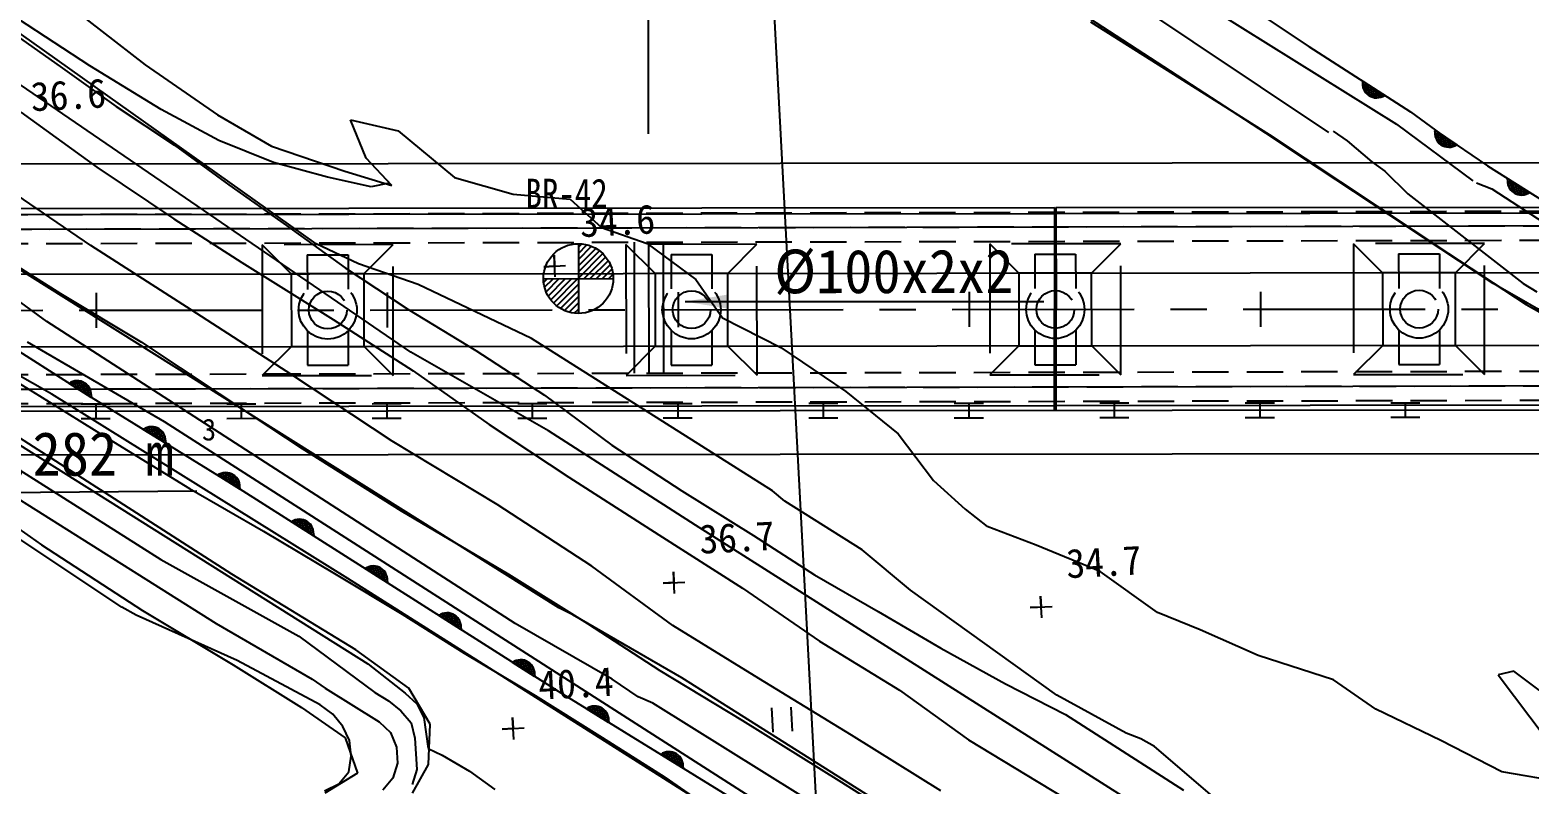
# Model space of a CAD drawing. Header units: millimetres. Extents: x 14054 to 14850, y 1103 to 1807.
# Drawn here: x 14611.8 to 14714.8, y 1450.7 to 1502.5 of the extents above; entities that cross this region are included whole.
import ezdxf
from ezdxf.enums import TextEntityAlignment as Align
from ezdxf.xclip import XClip

# ---------------------------------------------------------------- set-up
doc = ezdxf.new("R2010")
doc.units = ezdxf.units.MM
doc.header["$LTSCALE"] = 10
doc.header["$MEASUREMENT"] = 0
doc.header["$XCLIPFRAME"] = 2
for name, pattern in [('CENTER', [2, 1.25, -0.25, 0.25, -0.25]), ('DASHED2', [0.375, 0.25, -0.125]), ('HIDDEN', [0.375, 0.25, -0.125])]:
    doc.linetypes.add(name, pattern=pattern)
for name, color, linetype in [('TN-CABL', 4, 'Continuous'), ('TZ-BASE', 253, 'Continuous'), ('TZ-CABL', 4, 'Continuous')]:
    doc.layers.add(name, color=color, linetype=linetype)
doc.styles.get("Standard").update_dxf_attribs({"font": 'GulimChe.ttf'})
doc.linetypes.add('ZIGZAG', pattern='A,0.0001,-0.2,[131,ltypeshp.shx,S=0.2,R=0,X=-0.2,Y=0],-0.4,[131,ltypeshp.shx,S=0.2,R=180,X=0.2,Y=0],-0.2', length=0.8001)
doc.dimstyles.get("Standard").update_dxf_attribs({"dimtxt": 0.18, "dimasz": 0.18, "dimexe": 0.18, "dimexo": 0.0625, "dimgap": 0.09, "dimtad": 0, "dimtih": 1, "dimtoh": 1, "dimdec": 4, "dimzin": 0, "dimdsep": 46, "dimtxsty": 'Standard', "dimcen": 0.09, "dimadec": 0, "dimazin": 0, "dimtfac": 1, "dimtdec": 4, "dimtofl": 0, "dimtmove": 0, "dimatfit": 3, "dimfxl": 0, "dimtolj": 1, "dimtzin": 0, "dimarcsym": 0})

# ---------------------------------------------------------------- blocks, each defined once
blk = doc.blocks.new('JD-FJFJJ5GH')
at = {"layer": 'TZ-BASE'}
for p, q in [((520.49, 135.32), (539.07, -214.54)), ((382.52, 47.8, 39), (484.41, -16.7, 39)), ((525.3, 43.91, 37.09), (563.31, 18.55, 37.09)), ((495.08, 4.99, 35), (455.85, 32.88, 35)), ((540.71, 31.09, 36), (569.33, 13.22, 36)), ((414.49, 29.02, 40), (498.63, -23.89, 40)), ((541.74, 27.99, 35), (564.66, 12.64, 35)), ((560.82, 12.3, 35.2), (543.07, 23.86, 35.2)), ((477.42, 21.91, 32.76), (483.35, 17.29, 32.76)), ((479.53, 17.23, 34.8), (474.63, 20.43, 34.8)), ((548.31, 20.24, 36.85), (560.58, 12.5, 36.85)), ((501.6, -2.45, 36), (469.96, 19.21, 36)), ((474.38, 19.38, 35.16), (477.65, 17.07, 35.16)), ((563.31, 18.55, 36.75), (570.29, 14.06, 36.75)), ((477.65, 17.07, 35.16), (481.34, 14.43, 35.16)), ((484.43, 14.22, 34.8), (479.53, 17.23, 34.8)), ((483.35, 17.29, 32.76), (488.31, 13.85, 32.76)), ((567, 16.09, 36.75), (567.11, 16.11, 36.75)), ((567, 15.93, 36.75), (567.28, 15.99, 36.75)), ((567.01, 16.17, 36.75), (568.53, 15.19, 36.75)), ((567.15, 15.48, 36.75), (567.01, 16.12, 36.75)), ((567.02, 15.78, 36.75), (567.46, 15.88, 36.75)), ((567.07, 15.64, 36.75), (567.64, 15.76, 36.75)), ((567.13, 15.5, 36.75), (567.82, 15.65, 36.75)), ((567.35, 15.25, 36.75), (567.17, 16.07, 36.75)), ((567.23, 15.37, 36.75), (568, 15.54, 36.75)), ((567.53, 15.13, 36.75), (567.35, 15.95, 36.75)), ((567.7, 15.06, 36.75), (567.53, 15.84, 36.75)), ((567.86, 15.03, 36.75), (567.71, 15.72, 36.75)), ((568.01, 15.02, 36.75), (567.89, 15.61, 36.75)), ((568.16, 15.04, 36.75), (568.06, 15.49, 36.75)), ((511.76, -20.04, 37), (455.32, 15.4, 37)), ((567.36, 15.24, 36.75), (568.18, 15.42, 36.75)), ((567.53, 15.13, 36.75), (568.35, 15.31, 36.75)), ((567.81, 15.03, 36.75), (568.52, 15.19, 36.75)), ((568.31, 15.08, 36.75), (568.24, 15.38, 36.75)), ((568.45, 15.14, 36.75), (568.42, 15.26, 36.75)), ((474.79, 14.04, 36.2), (480.02, 10.26, 36.2)), ((481.34, 14.43, 35.16), (485.35, 11.78, 35.16)), ((488.4, 12.1, 34.8), (484.43, 14.22, 34.8)), ((488.31, 13.85, 32.76), (492.03, 11.71, 32.76)), ((498.52, 10.88, 32.76), (497.45, 13.52, 32.76)), ((497.45, 13.52, 32.76), (500.72, 12.75, 32.76)), ((570.29, 14.06, 36.75), (572.35, 12.56, 36.75)), ((500.72, 12.75, 32.76), (504.59, 9.55, 32.76)), ((560.58, 12.5, 36.85), (572.91, 4.33, 36.85)), ((564.99, 12.74, 35), (565.94, 12.06, 35)), ((569.33, 13.22, 36), (574.57, 9.33, 36)), ((571.96, 12.57, 36.75), (572.25, 12.63, 36.75)), ((572.1, 12.12, 36.75), (571.97, 12.76, 36.75)), ((571.97, 12.73, 36.75), (572.07, 12.75, 36.75)), ((571.98, 12.81, 36.75), (573.47, 11.8, 36.75)), ((571.98, 12.42, 36.75), (572.42, 12.51, 36.75)), ((572.02, 12.28, 36.75), (572.6, 12.39, 36.75)), ((572.29, 11.88, 36.75), (572.14, 12.7, 36.75)), ((572.47, 11.76, 36.75), (572.31, 12.58, 36.75)), ((572.35, 12.56, 36.75), (575.58, 10.36, 36.75)), ((572.64, 11.68, 36.75), (572.49, 12.46, 36.75)), ((485.35, 11.78, 35.16), (489.08, 9.04, 35.16)), ((492.15, 10.58, 34.8), (488.4, 12.1, 34.8)), ((492.03, 11.71, 32.76), (497.05, 9.99, 32.76)), ((562.82, 10.94, 36.75), (560.82, 12.3, 36.75)), ((565.94, 12.06, 35), (567.63, 10.62, 35)), ((572.08, 12.14, 36.75), (572.77, 12.27, 36.75)), ((572.18, 12, 36.75), (572.95, 12.15, 36.75)), ((572.3, 11.87, 36.75), (573.12, 12.03, 36.75)), ((572.47, 11.75, 36.75), (573.3, 11.91, 36.75)), ((572.8, 11.65, 36.75), (572.66, 12.34, 36.75)), ((572.75, 11.65, 36.75), (573.46, 11.79, 36.75)), ((572.95, 11.64, 36.75), (572.84, 12.23, 36.75)), ((573.1, 11.65, 36.75), (573.01, 12.11, 36.75)), ((573.25, 11.69, 36.75), (573.19, 11.99, 36.75)), ((573.39, 11.75, 36.75), (573.36, 11.87, 36.75)), ((495.86, 9.58, 34.8), (492.15, 10.58, 34.8)), ((500.3, 9, 32.76), (498.52, 10.88, 32.76)), ((575.98, 2.26, 36.75), (562.82, 10.94, 36.75)), ((567.63, 10.62, 35), (568.54, 9.98, 35)), ((575.58, 10.36, 36.75), (579.48, 7.9, 36.75)), ((479.61, 4.87, 36.68), (472.59, 9.67, 36.68)), ((480.02, 10.26, 36.2), (485.31, 6.7, 36.2)), ((498.88, 8.9, 34.8), (495.86, 9.58, 34.8)), ((497.05, 9.99, 32.76), (500.3, 9, 32.76)), ((504.59, 9.55, 32.76), (508.63, 8.4, 32.76)), ((568.54, 9.98, 35), (570.12, 8.42, 35)), ((576.96, 9.4, 36.75), (577.07, 9.42, 36.75)), ((576.96, 9.24, 36.75), (577.24, 9.31, 36.75)), ((576.97, 9.48, 36.75), (578.5, 8.52, 36.75)), ((577.11, 8.79, 36.75), (576.97, 9.43, 36.75)), ((577.32, 8.56, 36.75), (577.13, 9.38, 36.75)), ((489.08, 9.04, 35.16), (493.06, 6.24, 35.16)), ((500.11, 9.17, 34.8), (498.88, 8.9, 34.8)), ((508.63, 8.4, 32.76), (512.55, 8.07, 32.76)), ((570.12, 8.42, 35), (578.03, 2.27, 35)), ((574.84, 9.18, 36), (575.88, 8.77, 36)), ((575.88, 8.77, 36), (594.72, -3.48, 36)), ((576.98, 9.1, 36.75), (577.42, 9.2, 36.75)), ((577.03, 8.95, 36.75), (577.6, 9.08, 36.75)), ((577.1, 8.81, 36.75), (577.78, 8.97, 36.75)), ((577.19, 8.68, 36.75), (577.96, 8.86, 36.75)), ((577.5, 8.45, 36.75), (577.31, 9.27, 36.75)), ((577.32, 8.56, 36.75), (578.14, 8.74, 36.75)), ((577.67, 8.38, 36.75), (577.49, 9.15, 36.75)), ((577.5, 8.44, 36.75), (578.32, 8.63, 36.75)), ((577.83, 8.35, 36.75), (577.67, 9.04, 36.75)), ((577.78, 8.35, 36.75), (578.49, 8.51, 36.75)), ((577.98, 8.34, 36.75), (577.85, 8.93, 36.75)), ((578.13, 8.36, 36.75), (578.03, 8.81, 36.75)), ((578.28, 8.4, 36.75), (578.21, 8.7, 36.75)), ((578.42, 8.47, 36.75), (578.39, 8.59, 36.75)), ((470.93, 7.41), (545.83, 7.48)), ((512.55, 8.07, 32.76), (514.69, 6.11, 32.76)), ((545.83, 7.48), (545.84, 0.48)), ((545.93, 7.48), (599.86, 7.53)), ((545.93, 7.48), (545.94, 0.48)), ((469.63, 6.54, 38.99), (477.52, 1.58, 38.99)), ((470.93, 7.01), (545.83, 7.08)), ((485.31, 6.7, 36.2), (489.98, 3.71, 36.2)), ((493.06, 6.24, 35.16), (497.09, 3.34, 35.16)), ((545.93, 7.08), (599.86, 7.13)), ((514.69, 6.11, 32.76), (517.84, 5.01, 32.76)), ((486.49, 0.46, 36.68), (479.61, 4.87, 36.68)), ((498, 3.62, 35), (495.08, 4.99, 35)), ((511.52, 2.71, 34.61), (511.44, 4.21, 34.61)), ((511.44, 4.21, 34.61), (511.48, 3.46, 34.61)), ((513.11, 5), (513.12, 0.2)), ((513.11, 4.76), (513.34, 4.99)), ((513.11, 4.33), (513.7, 4.93)), ((513.11, 3.91), (514.02, 4.82)), ((513.11, 3.48), (514.31, 4.68)), ((513.11, 3.06), (514.56, 4.51)), ((513.11, 2.64), (514.79, 4.32)), ((517.84, 5.01, 32.76), (521.19, 2.53, 32.76)), ((572.91, 4.33, 36.85), (578.25, 0.82, 36.85)), ((489.98, 3.71, 36.2), (496.26, -0.21, 36.2)), ((497.09, 3.34, 35.16), (501.39, 0.5, 35.16)), ((502.1, 2.19, 35), (498, 3.62, 35)), ((510.73, 3.42, 34.61), (512.23, 3.5, 34.61)), ((511.48, 3.46, 34.61), (510.73, 3.42, 34.61)), ((513.5, 2.6), (514.99, 4.09)), ((513.93, 2.6), (515.17, 3.84)), ((514.35, 2.6), (515.31, 3.57)), ((514.77, 2.6), (515.42, 3.25)), ((399.95, 2.85), (599.93, 3.03)), ((509.9, -1.51, 35), (502.1, 2.19, 35)), ((510.71, 2.59), (515.51, 2.6)), ((510.73, 2.36), (510.96, 2.59)), ((510.79, 2), (511.38, 2.59)), ((510.9, 1.68), (511.8, 2.6)), ((511.04, 1.4), (512.23, 2.6)), ((511.21, 1.14), (512.65, 2.6)), ((511.4, 0.92), (513.08, 2.6)), ((511.63, 0.72), (513.12, 2.21)), ((515.2, 2.6), (515.5, 2.9)), ((521.19, 2.53, 32.76), (523.02, -0.1, 32.76)), ((594.59, -8.38, 36.75), (575.98, 2.26, 36.75)), ((578.03, 2.27, 35), (578.97, 1.7, 35)), ((479.36, -5.4, 38.99), (468.55, 1.49, 38.99)), ((476.58, -0.34, 38), (473.94, 1.58, 38)), ((477.52, 1.58, 38.99), (483.08, -1.78, 38.99)), ((480, -0.78), (480, 1.62)), ((500, -0.76), (500, 1.64)), ((511.88, 0.54), (513.12, 1.79)), ((512.16, 0.4), (513.12, 1.36)), ((520, -0.74), (520, 1.66)), ((540, -0.72), (540, 1.68)), ((560, -0.71), (560, 1.69)), ((493.42, -4.02, 36.68), (486.49, 0.46, 36.68)), ((501.39, 0.5, 35.16), (506.06, -2.35, 35.16)), ((512.47, 0.29), (513.12, 0.94)), ((512.82, 0.22), (513.12, 0.51)), ((545.84, -6.52), (545.84, 0.48)), ((545.94, -6.52), (545.94, 0.48)), ((578.25, 0.82, 36.85), (589, -5.22, 36.85)), ((454.91, -0.1, 38), (488.22, -21.11, 38)), ((508.77, -21.1, 38), (476.58, -0.34, 38)), ((496.26, -0.21, 36.2), (501.76, -3.73, 36.2)), ((523.02, -0.1, 32.76), (527.02, -2.14, 32.76)), ((399.95, -2.15), (599.94, -1.97)), ((484.67, -7.24, 39), (475.25, -1.76, 39)), ((483.08, -1.78, 38.99), (488.4, -5.3, 38.99)), ((526.46, -12, 35), (509.9, -1.51, 35)), ((476.93, -5.35, 40), (471.27, -2.14, 40)), ((471.6, -2.73, 37.98), (476.08, -5.45, 37.98)), ((511.06, -7.86, 36), (501.6, -2.45, 36)), ((506.06, -2.35, 35.16), (510.78, -5.42, 35.16)), ((527.02, -2.14, 32.76), (531.49, -5.15, 32.76)), ((500.31, -8.58, 36.68), (493.42, -4.02, 36.68)), ((501.76, -3.73, 36.2), (506.99, -7.43, 36.2)), ((479.63, -5.57, 38.99), (478.11, -4.6, 38.99)), ((478.83, -4.44, 38.99), (478.12, -4.6, 38.99)), ((478.19, -4.55, 38.99), (478.22, -4.67, 38.99)), ((479.11, -4.53, 38.99), (478.29, -4.71, 38.99)), ((478.33, -4.49, 38.99), (478.4, -4.78, 38.99)), ((479.29, -4.65, 38.99), (478.47, -4.83, 38.99)), ((478.48, -4.45, 38.99), (478.58, -4.9, 38.99)), ((478.63, -4.43, 38.99), (478.76, -5.01, 38.99)), ((479.41, -4.77, 38.99), (478.65, -4.94, 38.99)), ((478.78, -4.43, 38.99), (478.94, -5.13, 38.99)), ((479.51, -4.9, 38.99), (478.82, -5.05, 38.99)), ((478.94, -4.47, 38.99), (479.12, -5.24, 38.99)), ((479.58, -5.04, 38.99), (479, -5.17, 38.99)), ((479.11, -4.53, 38.99), (479.29, -5.35, 38.99)), ((479.29, -4.65, 38.99), (479.47, -5.47, 38.99)), ((479.5, -4.88, 38.99), (479.64, -5.52, 38.99)), ((531.49, -5.15, 32.76), (535.09, -8.08, 32.76)), ((470.94, -6.19), (545.84, -6.12)), ((476.08, -5.45, 37.98), (480.86, -8.44, 37.98)), ((497.26, -18.01, 40), (476.93, -5.35, 40)), ((478.94, -6.01), (480.94, -6.01)), ((479.62, -5.19, 38.99), (479.18, -5.28, 38.99)), ((479.64, -5.33, 38.99), (479.36, -5.4, 38.99)), ((489.82, -11.85, 38.99), (479.36, -5.4, 38.99)), ((479.64, -5.49, 38.99), (479.54, -5.51, 38.99)), ((479.94, -6.01), (479.94, -7.01)), ((488.4, -5.3, 38.99), (494.13, -9.08, 38.99)), ((488.94, -6.01), (490.94, -6)), ((489.94, -6), (489.94, -7)), ((498.94, -6), (500.94, -5.99)), ((499.94, -6), (499.94, -7)), ((508.94, -5.99), (510.94, -5.99)), ((509.94, -5.99), (509.94, -6.99)), ((510.78, -5.42, 35.16), (515.41, -8.85, 35.16)), ((518.94, -5.98), (520.94, -5.98)), ((519.94, -5.98), (519.94, -6.98)), ((528.94, -5.97), (530.94, -5.97)), ((529.94, -5.97), (529.94, -6.97)), ((538.94, -5.96), (540.94, -5.96)), ((539.94, -5.96), (539.94, -6.96)), ((545.94, -6.12), (599.87, -6.07)), ((548.94, -5.95), (550.94, -5.95)), ((549.94, -5.95), (549.94, -6.95)), ((558.94, -5.94), (560.94, -5.94)), ((559.94, -5.94), (559.94, -6.94)), ((568.94, -5.93), (570.94, -5.93)), ((569.94, -5.93), (569.94, -6.93)), ((429.94, -6.56), (689.98, -6.32)), ((478.94, -7.01), (480.94, -7.01)), ((488.94, -7.01), (490.94, -7)), ((498.94, -7), (500.94, -6.99)), ((508.94, -6.99), (510.94, -6.99)), ((518.94, -6.98), (520.94, -6.98)), ((528.94, -6.97), (530.94, -6.97)), ((538.94, -6.96), (540.94, -6.96)), ((548.94, -6.95), (550.94, -6.95)), ((558.94, -6.94), (560.94, -6.94)), ((568.94, -6.93), (570.94, -6.93)), ((489.3, -17.71, 38.17), (473.14, -7.37, 38.17)), ((484.74, -8.72, 38.99), (483.21, -7.77, 38.99)), ((483.92, -7.6, 38.99), (483.22, -7.76, 38.99)), ((483.29, -7.72, 38.99), (483.32, -7.84, 38.99)), ((484.2, -7.69, 38.99), (483.38, -7.88, 38.99)), ((483.43, -7.65, 38.99), (483.5, -7.95, 38.99)), ((484.38, -7.8, 38.99), (483.56, -7.99, 38.99)), ((483.57, -7.61, 38.99), (483.68, -8.06, 38.99)), ((483.72, -7.59, 38.99), (483.86, -8.17, 38.99)), ((484.51, -7.92, 38.99), (483.75, -8.1, 38.99)), ((483.88, -7.59, 38.99), (484.04, -8.28, 38.99)), ((484.61, -8.05, 38.99), (483.93, -8.21, 38.99)), ((484.04, -7.62, 38.99), (484.22, -8.39, 38.99)), ((484.68, -8.19, 38.99), (484.11, -8.32, 38.99)), ((484.21, -7.69, 38.99), (484.4, -8.51, 38.99)), ((484.39, -7.8, 38.99), (484.58, -8.62, 38.99)), ((484.6, -8.03, 38.99), (484.75, -8.67, 38.99)), ((545.66, -46.29, 39), (484.67, -7.24, 39)), ((506.99, -7.43, 36.2), (512.46, -11.05, 36.2)), ((521.16, -14.34, 36), (511.06, -7.86, 36)), ((535.09, -8.08, 32.76), (537.52, -11.27, 32.76)), ((480.86, -8.44, 37.98), (486.39, -11.84, 37.98)), ((484.73, -8.33, 38.99), (484.29, -8.44, 38.99)), ((484.75, -8.48, 38.99), (484.47, -8.55, 38.99)), ((484.75, -8.63, 38.99), (484.65, -8.66, 38.99)), ((494.13, -9.08, 38.99), (500.93, -13.36, 38.99)), ((507.52, -12.94, 36.68), (500.31, -8.58, 36.68)), ((515.41, -8.85, 35.16), (520.21, -11.98, 35.16)), ((469.08, -10.69, 36.98), (476.22, -15.7, 36.98)), ((489.03, -10.75, 38.99), (488.32, -10.91, 38.99)), ((489.85, -11.87, 38.99), (488.32, -10.92, 38.99)), ((488.4, -10.87, 38.99), (488.42, -10.99, 38.99)), ((489.31, -10.84, 38.99), (488.49, -11.03, 38.99)), ((488.53, -10.8, 38.99), (488.6, -11.1, 38.99)), ((489.49, -10.95, 38.99), (488.67, -11.14, 38.99)), ((488.68, -10.76, 38.99), (488.78, -11.21, 38.99)), ((488.83, -10.74, 38.99), (488.96, -11.32, 38.99)), ((489.62, -11.07, 38.99), (488.85, -11.25, 38.99)), ((488.98, -10.74, 38.99), (489.15, -11.43, 38.99)), ((489.71, -11.2, 38.99), (489.03, -11.36, 38.99)), ((489.14, -10.77, 38.99), (489.33, -11.54, 38.99)), ((489.31, -10.84, 38.99), (489.51, -11.66, 38.99)), ((489.49, -10.95, 38.99), (489.69, -11.77, 38.99)), ((489.7, -11.18, 38.99), (489.85, -11.82, 38.99)), ((512.46, -11.05, 36.2), (518.63, -15.02, 36.2)), ((537.52, -11.27, 32.76), (539.7, -13.26, 32.76)), ((486.39, -11.84, 37.98), (491.46, -14.77, 37.98)), ((489.78, -11.34, 38.99), (489.21, -11.47, 38.99)), ((489.83, -11.48, 38.99), (489.39, -11.59, 38.99)), ((489.86, -11.63, 38.99), (489.57, -11.7, 38.99)), ((489.86, -11.78, 38.99), (489.75, -11.81, 38.99)), ((502.2, -19.7, 38.99), (489.82, -11.85, 38.99)), ((520.21, -11.98, 35.16), (525.14, -15.06, 35.16)), ((527.3, -12.7, 35), (526.46, -12, 35)), ((500.93, -13.36, 38.99), (508.31, -17.71, 38.99)), ((514.03, -17.16, 36.68), (507.52, -12.94, 36.68)), ((532.61, -16.04, 35), (527.3, -12.7, 35)), ((539.7, -13.26, 32.76), (541.21, -14.44, 32.76)), ((494.91, -15.08, 38.99), (493.39, -14.12, 38.99)), ((494.11, -13.95, 38.99), (493.4, -14.11, 38.99)), ((493.47, -14.07, 38.99), (493.5, -14.19, 38.99)), ((494.39, -14.04, 38.99), (493.57, -14.23, 38.99)), ((493.61, -14, 38.99), (493.68, -14.3, 38.99)), ((494.57, -14.16, 38.99), (493.75, -14.34, 38.99)), ((493.76, -13.96, 38.99), (493.86, -14.41, 38.99)), ((493.91, -13.94, 38.99), (494.04, -14.53, 38.99)), ((494.69, -14.28, 38.99), (493.93, -14.45, 38.99)), ((494.06, -13.95, 38.99), (494.22, -14.64, 38.99)), ((494.79, -14.42, 38.99), (494.1, -14.57, 38.99)), ((494.22, -13.98, 38.99), (494.4, -14.75, 38.99)), ((494.39, -14.05, 38.99), (494.57, -14.87, 38.99)), ((494.57, -14.16, 38.99), (494.75, -14.98, 38.99)), ((494.78, -14.4, 38.99), (494.92, -15.03, 38.99)), ((555.45, -36.1, 36), (521.16, -14.34, 36)), ((481.74, -19.99, 37), (474.47, -15.14, 37)), ((491.46, -14.77, 37.98), (496.34, -17.68, 37.98)), ((494.86, -14.55, 38.99), (494.28, -14.68, 38.99)), ((494.9, -14.7, 38.99), (494.46, -14.8, 38.99)), ((494.92, -14.85, 38.99), (494.64, -14.91, 38.99)), ((494.92, -15, 38.99), (494.82, -15.02, 38.99)), ((518.63, -15.02, 36.2), (524.39, -18.69, 36.2)), ((525.14, -15.06, 35.16), (529.33, -17.77, 35.16)), ((544.57, -15.72, 36.85), (541.21, -14.44, 36.85)), ((476.22, -15.7, 36.98), (483.15, -20.21, 36.98)), ((535.94, -18.81, 35), (532.61, -16.04, 35)), ((548.98, -17.53, 36.85), (544.57, -15.72, 36.85)), ((484.41, -16.7, 39), (493.89, -21.97, 39)), ((499.98, -18.3, 38.99), (498.46, -17.33, 38.99)), ((499.17, -17.17, 38.99), (498.47, -17.33, 38.99)), ((498.54, -17.28, 38.99), (498.57, -17.4, 38.99)), ((499.45, -17.26, 38.99), (498.63, -17.44, 38.99)), ((498.68, -17.22, 38.99), (498.75, -17.51, 38.99)), ((499.63, -17.37, 38.99), (498.81, -17.56, 38.99)), ((498.82, -17.18, 38.99), (498.92, -17.63, 38.99)), ((498.97, -17.16, 38.99), (499.1, -17.74, 38.99)), ((499.76, -17.5, 38.99), (498.99, -17.67, 38.99)), ((499.13, -17.16, 38.99), (499.28, -17.85, 38.99)), ((499.29, -17.19, 38.99), (499.46, -17.97, 38.99)), ((499.46, -17.26, 38.99), (499.64, -18.08, 38.99)), ((499.64, -17.38, 38.99), (499.82, -18.2, 38.99)), ((519.6, -21.24, 36.68), (514.03, -17.16, 36.68)), ((497.81, -22.91, 38.17), (489.3, -17.71, 38.17)), ((496.34, -17.68, 37.98), (501, -20.47, 37.98)), ((534.2, -41.38, 40), (497.26, -18.01, 40)), ((499.85, -17.63, 38.99), (499.17, -17.78, 38.99)), ((499.92, -17.77, 38.99), (499.35, -17.9, 38.99)), ((499.97, -17.91, 38.99), (499.53, -18.01, 38.99)), ((499.99, -18.06, 38.99), (499.71, -18.12, 38.99)), ((499.84, -17.61, 38.99), (499.99, -18.25, 38.99)), ((499.99, -18.21, 38.99), (499.89, -18.24, 38.99)), ((508.31, -17.71, 38.99), (513.73, -21.11, 38.99)), ((518.93, -18.34, 36.68), (520.43, -18.26, 36.68)), ((519.68, -18.3, 36.68), (518.93, -18.34, 36.68)), ((519.72, -19.05, 36.68), (519.64, -17.55, 36.68)), ((519.64, -17.55, 36.68), (519.68, -18.3, 36.68)), ((529.33, -17.77, 35.16), (533.72, -20.29, 35.16)), ((552.9, -20.35, 36.85), (548.98, -17.53, 36.85)), ((524.39, -18.69, 36.2), (529.69, -22.32, 36.2)), ((545.99, -26.04, 35), (535.94, -18.81, 35)), ((544.95, -20.73, 34.67), (544.87, -19.23, 34.67)), ((544.87, -19.23, 34.67), (544.91, -19.98, 34.67)), ((482.71, -20.53, 37), (481.74, -19.99, 37)), ((489.65, -23.66, 37), (482.71, -20.53, 37)), ((483.15, -20.21, 36.98), (489.38, -23.96, 36.98)), ((501, -20.47, 37.98), (505.26, -23.14, 37.98)), ((511.74, -25.79, 38.99), (502.2, -19.7, 38.99)), ((505.04, -21.52, 38.99), (503.52, -20.55, 38.99)), ((504.24, -20.39, 38.99), (503.53, -20.54, 38.99)), ((503.6, -20.5, 38.99), (503.63, -20.62, 38.99)), ((504.52, -20.48, 38.99), (503.7, -20.66, 38.99)), ((503.74, -20.44, 38.99), (503.81, -20.73, 38.99)), ((504.7, -20.59, 38.99), (503.88, -20.77, 38.99)), ((503.89, -20.39, 38.99), (503.99, -20.85, 38.99)), ((504.04, -20.38, 38.99), (504.17, -20.96, 38.99)), ((504.19, -20.38, 38.99), (504.35, -21.07, 38.99)), ((504.35, -20.41, 38.99), (504.52, -21.19, 38.99)), ((504.52, -20.48, 38.99), (504.7, -21.3, 38.99)), ((504.7, -20.6, 38.99), (504.88, -21.42, 38.99)), ((512.73, -20.51, 37), (511.76, -20.04, 37)), ((520.21, -24.84, 37), (512.73, -20.51, 37)), ((533.72, -20.29, 35.16), (538.01, -22.81, 35.16)), ((544.16, -20.02, 34.67), (545.66, -19.94, 34.67)), ((544.91, -19.98, 34.67), (544.16, -20.02, 34.67)), ((555.85, -21.54, 36.85), (552.9, -20.35, 36.85)), ((488.22, -21.11, 38), (494.81, -24.94, 38)), ((504.82, -20.72, 38.99), (504.05, -20.89, 38.99)), ((504.92, -20.85, 38.99), (504.23, -21, 38.99)), ((504.99, -20.99, 38.99), (504.41, -21.12, 38.99)), ((505.03, -21.13, 38.99), (504.59, -21.23, 38.99)), ((505.05, -21.28, 38.99), (504.77, -21.35, 38.99)), ((504.91, -20.83, 38.99), (505.05, -21.47, 38.99)), ((505.05, -21.44, 38.99), (504.95, -21.46, 38.99)), ((515.43, -24.93, 38), (508.77, -21.1, 38)), ((513.73, -21.11, 38.99), (518.71, -24.34, 38.99)), ((525.51, -24.9, 36.68), (519.6, -21.24, 36.68)), ((559.83, -23.3, 36.85), (555.85, -21.54, 36.85)), ((493.89, -21.97, 39), (499.13, -25.85, 39)), ((529.69, -22.32, 36.2), (535.17, -25.69, 36.2)), ((495.36, -26.69, 37), (489.65, -23.66, 37)), ((501.46, -25.55, 38.17), (497.81, -22.91, 38.17)), ((505.26, -23.14, 37.98), (510.15, -26.05, 37.98)), ((509.29, -23.62, 38.99), (508.59, -23.77, 38.99)), ((509.58, -23.71, 38.99), (508.75, -23.89, 38.99)), ((508.8, -23.66, 38.99), (508.87, -23.96, 38.99)), ((508.95, -23.62, 38.99), (509.05, -24.07, 38.99)), ((509.1, -23.6, 38.99), (509.22, -24.19, 38.99)), ((509.25, -23.61, 38.99), (509.4, -24.3, 38.99)), ((509.41, -23.64, 38.99), (509.58, -24.42, 38.99)), ((509.58, -23.71, 38.99), (509.76, -24.53, 38.99)), ((538.01, -22.81, 35.16), (542.47, -25.25, 35.16)), ((565, -24.99, 36.85), (559.83, -23.3, 36.85)), ((489.38, -23.96, 36.98), (494.09, -26.88, 36.98)), ((498.63, -23.89, 40), (501.2, -25.89, 40)), ((510.1, -24.75, 38.99), (508.58, -23.78, 38.99)), ((508.66, -23.73, 38.99), (508.69, -23.85, 38.99)), ((509.75, -23.82, 38.99), (508.93, -24, 38.99)), ((509.88, -23.95, 38.99), (509.11, -24.12, 38.99)), ((509.98, -24.08, 38.99), (509.29, -24.23, 38.99)), ((510.04, -24.22, 38.99), (509.47, -24.34, 38.99)), ((510.09, -24.36, 38.99), (509.65, -24.46, 38.99)), ((509.76, -23.83, 38.99), (509.94, -24.64, 38.99)), ((510.11, -24.51, 38.99), (509.83, -24.57, 38.99)), ((509.96, -24.06, 38.99), (510.11, -24.7, 38.99)), ((510.11, -24.66, 38.99), (510.01, -24.69, 38.99)), ((518.71, -24.34, 38.99), (524.38, -27.77, 38.99)), ((577.4, -24.39, 36.85), (576.31, -24.63, 36.85)), ((576.31, -24.63, 36.85), (579.63, -29.02, 36.85)), ((581.4, -27.39, 36.85), (577.4, -24.39, 36.85)), ((494.81, -24.94, 38), (495.71, -25.55, 38)), ((495.71, -25.55, 38), (499.41, -27.87, 38)), ((502.92, -28.02, 38.17), (501.46, -25.55, 38.17)), ((517.23, -26.16, 38), (515.43, -24.93, 38)), ((554.49, -46.46, 37), (520.21, -24.84, 37)), ((531.89, -28.78, 36.68), (525.51, -24.9, 36.68)), ((535.17, -25.69, 36.2), (539.92, -29.11, 36.2)), ((542.47, -25.25, 35.16), (546.58, -27.36, 35.16)), ((567.92, -26.99, 36.85), (565, -24.99, 36.85)), ((496.23, -27.34, 37), (495.36, -26.69, 37)), ((499.13, -25.85, 39), (500.06, -26.43, 39)), ((500.06, -26.43, 39), (500.9, -27.12, 39)), ((501.2, -25.89, 40), (502, -26.62, 40)), ((502, -26.62, 40), (502.5, -27.58, 40)), ((510.15, -26.05, 37.98), (514.75, -28.94, 37.98)), ((523.39, -32.95, 38.99), (511.74, -25.79, 38.99)), ((514.37, -26.8, 38.99), (513.67, -26.97, 38.99)), ((514.17, -26.79, 38.99), (514.31, -27.37, 38.99)), ((514.33, -26.79, 38.99), (514.49, -27.48, 38.99)), ((518.23, -26.59, 38), (517.23, -26.16, 38)), ((577.52, -63.51, 38), (518.23, -26.59, 38)), ((550.75, -28.64, 35), (545.99, -26.04, 35)), ((494.09, -26.88, 36.98), (497.09, -28.96, 36.98)), ((496.93, -28.19, 37), (496.23, -27.34, 37)), ((500.9, -27.12, 39), (501.63, -27.93, 39)), ((502.5, -27.58, 40), (502.79, -29.71, 40)), ((508.67, -29.08, 40.37), (508.59, -27.58, 40.37)), ((508.59, -27.58, 40.37), (508.63, -28.33, 40.37)), ((515.19, -27.91, 38.99), (513.66, -26.97, 38.99)), ((513.74, -26.92, 38.99), (513.77, -27.04, 38.99)), ((514.65, -26.88, 38.99), (513.83, -27.08, 38.99)), ((513.88, -26.85, 38.99), (513.95, -27.15, 38.99)), ((514.02, -26.81, 38.99), (514.13, -27.26, 38.99)), ((514.83, -27, 38.99), (514.02, -27.19, 38.99)), ((514.96, -27.12, 38.99), (514.2, -27.3, 38.99)), ((515.06, -27.25, 38.99), (514.38, -27.41, 38.99)), ((514.49, -26.82, 38.99), (514.67, -27.59, 38.99)), ((515.13, -27.39, 38.99), (514.56, -27.52, 38.99)), ((514.66, -26.89, 38.99), (514.85, -27.7, 38.99)), ((515.18, -27.53, 38.99), (514.74, -27.64, 38.99)), ((514.84, -27, 38.99), (515.03, -27.82, 38.99)), ((515.2, -27.68, 38.99), (514.92, -27.75, 38.99)), ((515.05, -27.23, 38.99), (515.2, -27.87, 38.99)), ((524.38, -27.77, 38.99), (531, -31.91, 38.99)), ((526.5, -28.58, 36.96), (526.41, -26.91, 36.96)), ((527.72, -26.86, 36.96), (527.81, -28.51, 36.96)), ((546.58, -27.36, 35.28), (554.7, -32.57, 35.28)), ((572.39, -29.16, 36.85), (567.92, -26.99, 36.85)), ((497.39, -29.15, 37), (496.93, -28.19, 37)), ((499.41, -27.87, 38), (500.21, -28.6, 38)), ((500.21, -28.6, 38), (500.6, -29.61, 38)), ((501.63, -27.93, 39), (501.88, -28.98, 39)), ((502.8, -30.81, 38.17), (502.92, -28.02, 38.17)), ((507.88, -28.37, 40.37), (509.38, -28.29, 40.37)), ((508.63, -28.33, 40.37), (507.88, -28.37, 40.37)), ((515.2, -27.83, 38.99), (515.1, -27.86, 38.99)), ((538.02, -32.6, 36.68), (531.89, -28.78, 36.68)), ((551.77, -29.03, 35), (550.75, -28.64, 35)), ((497.09, -28.96, 36.98), (497.94, -31.4, 36.98)), ((497.5, -30.22, 37), (497.39, -29.15, 37)), ((500.6, -29.61, 38), (500.68, -30.71, 38)), ((501.88, -28.98, 39), (502, -31.15, 39)), ((502.79, -29.71, 40), (503.75, -30.17, 40)), ((514.75, -28.94, 37.98), (519.05, -31.68, 37.98)), ((539.92, -29.11, 36.2), (544.69, -31.99, 36.2)), ((552.71, -29.57, 35), (551.77, -29.03, 35)), ((556.85, -33.11, 35), (552.71, -29.57, 35)), ((576.57, -31.31, 36.85), (572.39, -29.16, 36.85)), ((497.33, -31.3, 37), (497.5, -30.22, 37)), ((500.68, -30.71, 38), (500.36, -31.73, 38)), ((501.72, -32.78, 38.17), (502.8, -30.81, 38.17)), ((503.75, -30.17, 40), (505.62, -31.26, 40)), ((520.31, -31.05, 38.99), (518.77, -30.11, 38.99)), ((519.48, -29.94, 38.99), (518.78, -30.11, 38.99)), ((518.85, -30.06, 38.99), (518.88, -30.18, 38.99)), ((519.77, -30.02, 38.99), (518.95, -30.22, 38.99)), ((518.99, -29.99, 38.99), (519.06, -30.29, 38.99)), ((519.13, -29.95, 38.99), (519.24, -30.4, 38.99)), ((519.94, -30.14, 38.99), (519.13, -30.33, 38.99)), ((519.28, -29.93, 38.99), (519.42, -30.51, 38.99)), ((520.08, -30.26, 38.99), (519.31, -30.44, 38.99)), ((519.44, -29.93, 38.99), (519.6, -30.62, 38.99)), ((520.17, -30.39, 38.99), (519.49, -30.55, 38.99)), ((519.6, -29.96, 38.99), (519.78, -30.73, 38.99)), ((520.24, -30.53, 38.99), (519.67, -30.66, 38.99)), ((519.77, -30.03, 38.99), (519.96, -30.84, 38.99)), ((520.29, -30.67, 38.99), (519.85, -30.78, 38.99)), ((519.95, -30.14, 38.99), (520.15, -30.96, 38.99)), ((520.31, -30.82, 38.99), (520.03, -30.89, 38.99)), ((520.16, -30.37, 38.99), (520.31, -31.01, 38.99)), ((497.94, -31.4, 36.98), (495.68, -32.78, 36.98)), ((496.64, -32.14, 37), (497.33, -31.3, 37)), ((500.36, -31.73, 38), (499.67, -32.57, 38)), ((502, -31.15, 39), (501.68, -32.18, 39)), ((505.62, -31.26, 40), (507.38, -32.53, 40)), ((519.05, -31.68, 37.98), (523.51, -34.76, 37.98)), ((520.32, -30.97, 38.99), (520.21, -31, 38.99)), ((531, -31.91, 38.99), (537.28, -35.84, 38.99)), ((581.26, -32.11, 36.85), (576.57, -31.31, 36.85)), ((495.67, -32.6, 37), (496.64, -32.14, 37)), ((544.69, -31.99, 36.2), (547.01, -33.4, 36.2))]:
    blk.add_line(p, q, dxfattribs=at)
at = {"layer": 'TZ-BASE', "ltscale": 10}
for p, q in [((440.07, 10.45), (699.95, 10.68)), ((449.92, -9.54), (699.95, -9.32))]:
    blk.add_line(p, q, dxfattribs=at)
at = {"layer": 'TZ-BASE', "linetype": 'DASHED2', "ltscale": 3}
for p, q in [((500.38, 4.94), (491.38, 4.93)), ((493.38, 2.93), (491.38, 4.93)), ((491.38, 4.93), (491.39, -4.07)), ((494.48, 4.24), (497.28, 4.24)), ((494.48, 4.24), (494.49, 1.86)), ((497.28, 4.24), (497.29, 1.87)), ((498.38, 2.94), (500.38, 4.94)), ((500.39, -4.06), (500.38, 4.94)), ((525.38, 4.96), (516.38, 4.95)), ((518.38, 2.96), (516.38, 4.95)), ((516.38, 4.95), (516.39, -4.05)), ((519.48, 4.26), (519.49, 1.89)), ((519.48, 4.26), (522.28, 4.26)), ((522.28, 4.26), (522.29, 1.89)), ((523.38, 2.96), (525.38, 4.96)), ((525.39, -4.04), (525.38, 4.96)), ((543.38, 2.98), (541.38, 4.98)), ((550.38, 4.98), (541.38, 4.98)), ((541.38, 4.98), (541.39, -4.02)), ((544.48, 4.28), (547.28, 4.28)), ((544.48, 4.28), (544.49, 1.91)), ((547.28, 4.28), (547.29, 1.91)), ((548.38, 2.98), (550.38, 4.98)), ((550.39, -4.02), (550.38, 4.98)), ((575.38, 5.01), (566.38, 5)), ((568.38, 3), (566.38, 5)), ((566.38, 5), (566.39, -4)), ((569.48, 4.3), (569.49, 1.93)), ((569.48, 4.3), (572.28, 4.3)), ((572.28, 4.3), (572.29, 1.93)), ((573.38, 3), (575.38, 5.01)), ((575.39, -3.99), (575.38, 5.01)), ((498.38, 2.94), (493.38, 2.93)), ((493.38, 2.93), (493.39, -2.07)), ((498.39, -2.06), (498.38, 2.94)), ((523.38, 2.96), (518.38, 2.96)), ((518.38, 2.96), (518.39, -2.04)), ((523.39, -2.04), (523.38, 2.96)), ((548.38, 2.98), (543.38, 2.98)), ((543.38, 2.98), (543.39, -2.02)), ((548.39, -2.02), (548.38, 2.98)), ((573.38, 3), (568.38, 3)), ((568.38, 3), (568.39, -2)), ((573.39, -2), (573.38, 3)), ((494.49, -0.99), (494.49, -3.36)), ((497.29, -0.99), (497.29, -3.36)), ((519.49, -0.97), (519.49, -3.34)), ((522.29, -0.97), (522.29, -3.34)), ((544.49, -0.95), (544.49, -3.32)), ((547.29, -0.95), (547.29, -3.32)), ((569.49, -0.93), (569.49, -3.3)), ((572.29, -0.92), (572.29, -3.3)), ((493.39, -2.07), (498.39, -2.06)), ((498.39, -2.06), (500.39, -4.06)), ((518.39, -2.04), (516.39, -4.05)), ((518.39, -2.04), (523.39, -2.04)), ((523.39, -2.04), (525.39, -4.04)), ((543.39, -2.02), (541.39, -4.02)), ((543.39, -2.02), (548.39, -2.02)), ((548.39, -2.02), (550.39, -4.02)), ((568.39, -2), (566.39, -4)), ((568.39, -2), (573.39, -2)), ((573.39, -2), (575.39, -3.99)), ((493.39, -2.07), (491.39, -4.07)), ((491.39, -4.07), (500.39, -4.06)), ((494.49, -3.36), (497.29, -3.36)), ((516.39, -4.05), (525.39, -4.04)), ((519.49, -3.34), (522.29, -3.34)), ((541.39, -4.02), (550.39, -4.02)), ((544.49, -3.32), (547.29, -3.32)), ((566.39, -4), (575.39, -3.99)), ((569.49, -3.3), (572.29, -3.3))]:
    blk.add_line(p, q, dxfattribs=at)
at = {"layer": 'TZ-BASE', "linetype": 'CENTER'}
blk.add_lwpolyline([(0, 0), (198.8, 0.18), (398.8, 0.35), (598.8, 0.53), (700, 0.62)], dxfattribs=at)
at = {"layer": 'TZ-BASE'}
blk.add_circle((513.11, 2.6), 2.4, dxfattribs=at)
at = {"layer": 'TZ-BASE', "linetype": 'DASHED2', "ltscale": 3}
for centre, radius in [((495.89, 0.44), 2), ((520.89, 0.46), 2), ((545.89, 0.48), 2), ((570.89, 0.5), 2), ((495.89, 0.44), 1.3), ((520.89, 0.46), 1.3), ((545.89, 0.48), 1.3), ((570.89, 0.5), 1.3)]:
    blk.add_circle(centre, radius, dxfattribs=at)
at = {"layer": 'TZ-BASE'}
for centre, start, end in [((567.97, 16, 36.75), 169.8192, 304.5795), ((572.94, 12.61, 36.75), 168.3359, 303.0962), ((577.93, 9.32, 36.75), 170.4146, 305.1749), ((478.67, -5.4, 38.99), 350.0999, 124.8601), ((483.78, -8.56, 38.99), 350.9463, 125.7066), ((488.88, -11.71, 38.99), 350.9463, 125.7066), ((493.95, -14.92, 38.99), 350.2231, 124.9834), ((499.02, -18.13, 38.99), 350.2231, 124.9834), ((504.08, -21.35, 38.99), 350.0743, 124.8345), ((509.14, -24.58, 38.99), 350.0743, 124.8345), ((514.23, -27.76, 38.99), 351.0642, 125.8245), ((519.34, -30.9, 38.99), 351.0642, 125.8245)]:
    blk.add_arc(centre, 0.975, start, end, dxfattribs=at)
for s, p in [('36.6', (475.53, 14.1, 42.2)), ('34.6', (513.26, 5.44, 36.8)), ('36.7', (521.47, -16.32, 42.2)), ('34.7', (546.69, -18, 47.28)), ('40.4', (510.41, -26.35, 42.2))]:
    blk.add_text(s, height=2, rotation=3.0398, dxfattribs=at).set_placement(p)
at = {"layer": 'TZ-BASE', "width": 0.875}
blk.add_text('BR-42', height=2, rotation=0.0518, dxfattribs=at).set_placement((512.3, 7.47), align=Align.CENTER)
blk = doc.blocks.new('JD-FJJFYJ8DFH')
at = {"layer": 'TZ-BASE', "flags": 128}
blk.add_lwpolyline([(517.87, 87.59), (517.87, 103.3), (530.53, 110.38)], dxfattribs=at)
at = {"layer": 'TZ-BASE'}
blk.add_lwpolyline([(417.53, 67.98), (427.68, 62.53), (486.83, 63.05)], dxfattribs=at)
for s, height, p in [('Ø100x2x2', 3, (534.72, 78.13)), ("교량시점 CON'C 타설 : 1.282 m", 3, (457.45, 65.6)), ('3', 1.5, (487.66, 67.24))]:
    blk.add_text(s, height=height, rotation=0.0518, dxfattribs=at).set_placement(p, align=Align.MIDDLE)
blk.add_leader([(520.37, 76.05), (545.02, 76.05)], dimstyle='Standard', override={"dimtxt": 3, "dimasz": 3, "dimexe": 2, "dimexo": 3, "dimgap": 1, "dimtad": 0, "dimtih": 0, "dimcen": 1, "dimaunit": 1, "dimadec": 8, "dimtix": 1, "dimtofl": 1, "dimtmove": 2, "dimtvp": 2}, dxfattribs=at)

msp = doc.modelspace()

# ---------------------------------------------------------------- linework, layer by layer
at = {"layer": 'TN-CABL', "linetype": 'ZIGZAG', "ltscale": 0.5}
for points in [[(14549.37, 1488.69), (14774.17, 1489.18)], [(14549.38, 1477.69), (14774.18, 1478.18)]]:
    msp.add_lwpolyline(points, dxfattribs=at)
at = {"layer": 'TZ-CABL', "linetype": 'HIDDEN'}
for points in [[(14549.11, 1489.69), (14774.42, 1490.19)], [(14549.37, 1488.69), (14774.17, 1489.18)], [(14549.12, 1487.69), (14774.42, 1488.19)], [(14549.12, 1478.69), (14774.43, 1479.19)], [(14549.38, 1477.69), (14774.18, 1478.18)], [(14549.13, 1476.69), (14774.43, 1477.19)]]:
    msp.add_lwpolyline(points, dxfattribs=at)
at = {"layer": 'TZ-CABL'}
for points in [[(14653.27, 1487.92), (14653.28, 1478.92)], [(14655.27, 1487.92), (14655.28, 1478.92)]]:
    msp.add_lwpolyline(points, dxfattribs=at)
at = {"layer": 'TZ-CABL', "linetype": 'ZIGZAG', "ltscale": 0.5}
msp.add_lwpolyline([(14654.27, 1487.92), (14654.28, 1478.92)], dxfattribs=at)

# ---------------------------------------------------------------- block references
at = {"layer": 'TZ-BASE'}
ref = msp.add_blockref('JD-FJFJJ5GH', (14136.33, 1482.82), dxfattribs=at)
XClip(ref).set_block_clipping_path([(-0.066596506, 75.552333856), (699.9332760443, 76.0054342471), (700.0658011148, -74.3414656525), (0.0661392381, -75.0335730194)])
msp.add_blockref('JD-FJJFYJ8DFH', (14136.4, 1407.79), dxfattribs=at)

doc.saveas('drawing.dxf')
